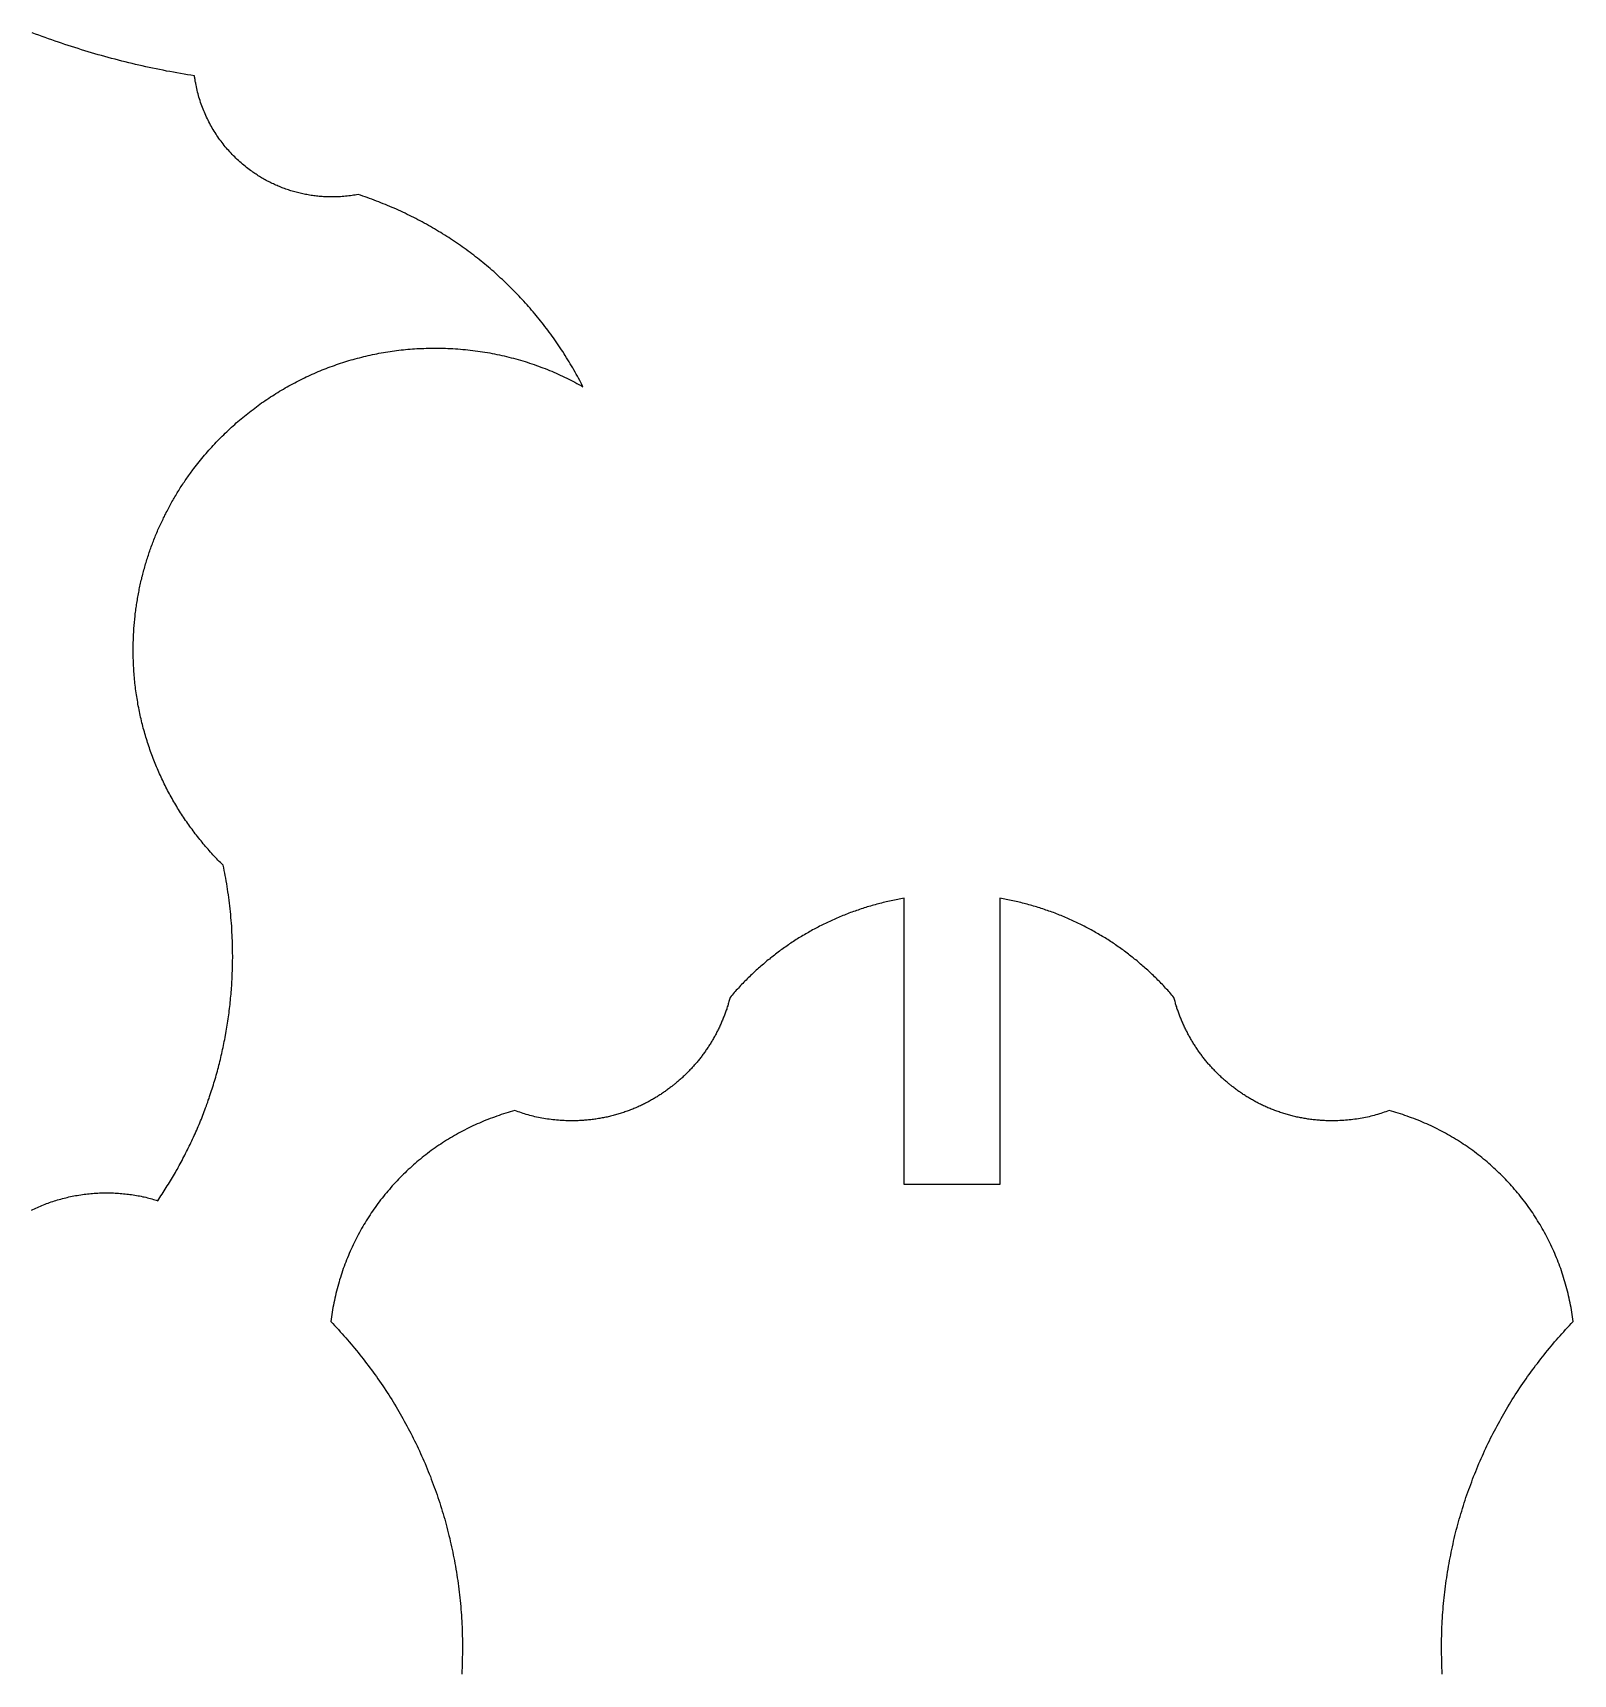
# Model space of a CAD drawing. Extents: x -331 to 1103, y -532 to 1751.
# Drawn here: x 674.4 to 870.9, y 1463.2 to 1672.5 of the extents above; entities that cross this region are included whole.
import ezdxf

# ---------------------------------------------------------------- set-up
doc = ezdxf.new("R2010")
doc.units = 0
doc.layers.add('Default_Layer', color=1, linetype='CONTINUOUS')

msp = doc.modelspace()

# ---------------------------------------------------------------- linework, layer by layer
at = {"layer": 'Default_Layer'}
for points in [[(674.2, 1522.33), (674.39, 1522.42), (674.58, 1522.51), (674.77, 1522.6), (674.96, 1522.69), (675.16, 1522.77), (675.35, 1522.85), (675.54, 1522.93), (675.74, 1523.01), (675.94, 1523.09), (676.13, 1523.16), (676.33, 1523.24), (676.53, 1523.31), (676.73, 1523.38), (676.93, 1523.44), (677.14, 1523.51), (677.34, 1523.57), (677.54, 1523.63), (677.75, 1523.69), (677.95, 1523.75), (678.16, 1523.81), (678.37, 1523.86), (678.58, 1523.91), (678.78, 1523.96), (678.99, 1524.01), (679.21, 1524.06), (679.42, 1524.1), (679.63, 1524.14), (679.84, 1524.18), (680.06, 1524.22), (680.27, 1524.26), (680.49, 1524.29), (680.7, 1524.32), (680.92, 1524.35), (681.14, 1524.38), (681.35, 1524.4), (681.57, 1524.43), (681.79, 1524.45), (682.01, 1524.47), (682.23, 1524.48), (682.45, 1524.5), (682.68, 1524.51), (682.9, 1524.52), (683.12, 1524.53), (683.35, 1524.53), (683.57, 1524.54), (683.79, 1524.54), (684.01, 1524.54), (684.23, 1524.53), (684.45, 1524.53), (684.66, 1524.52), (684.88, 1524.51), (685.09, 1524.5), (685.31, 1524.49), (685.52, 1524.47), (685.73, 1524.45), (685.95, 1524.43), (686.16, 1524.41), (686.37, 1524.39), (686.58, 1524.36), (686.78, 1524.34), (686.99, 1524.31), (687.2, 1524.28), (687.4, 1524.24), (687.6, 1524.21), (687.81, 1524.17), (688.01, 1524.14), (688.21, 1524.1), (688.41, 1524.05), (688.6, 1524.01), (688.8, 1523.97), (689, 1523.92), (689.19, 1523.87), (689.38, 1523.82), (689.57, 1523.77), (689.76, 1523.71), (689.95, 1523.66), (690.13, 1523.6), (690.31, 1523.54), (690.45, 1523.75), (690.59, 1523.95), (690.73, 1524.16), (690.87, 1524.37), (691, 1524.58), (691.14, 1524.79), (691.27, 1525), (691.41, 1525.21), (691.54, 1525.42), (691.67, 1525.63), (691.8, 1525.84), (691.93, 1526.06), (692.06, 1526.27), (692.19, 1526.49), (692.32, 1526.7), (692.44, 1526.92), (692.57, 1527.13), (692.69, 1527.35), (692.82, 1527.57), (692.94, 1527.79), (693.06, 1528.01), (693.18, 1528.23), (693.3, 1528.45), (693.42, 1528.67), (693.54, 1528.9), (693.65, 1529.12), (693.77, 1529.34), (693.88, 1529.57), (694, 1529.79), (694.11, 1530.02), (694.22, 1530.24), (694.33, 1530.47), (694.44, 1530.7), (694.55, 1530.93), (694.66, 1531.16), (694.77, 1531.39), (694.87, 1531.62), (694.98, 1531.85), (695.08, 1532.08), (695.19, 1532.31), (695.29, 1532.54), (695.39, 1532.78), (695.49, 1533.01), (695.59, 1533.24), (695.68, 1533.48), (695.78, 1533.72), (695.88, 1533.95), (695.97, 1534.19), (696.06, 1534.43), (696.16, 1534.66), (696.25, 1534.9), (696.34, 1535.14), (696.43, 1535.38), (696.52, 1535.62), (696.6, 1535.86), (696.69, 1536.1), (696.77, 1536.35), (696.86, 1536.59), (696.94, 1536.83), (697.02, 1537.08), (697.1, 1537.32), (697.18, 1537.57), (697.26, 1537.81), (697.34, 1538.06), (697.42, 1538.3), (697.49, 1538.55), (697.57, 1538.8), (697.64, 1539.05), (697.71, 1539.29), (697.78, 1539.54), (697.85, 1539.79), (697.92, 1540.04), (697.99, 1540.29), (698.05, 1540.54), (698.12, 1540.8), (698.18, 1541.05), (698.25, 1541.3), (698.31, 1541.55), (698.37, 1541.81), (698.43, 1542.06), (698.49, 1542.32), (698.54, 1542.57), (698.6, 1542.83), (698.66, 1543.08), (698.71, 1543.34), (698.76, 1543.59), (698.81, 1543.85), (698.86, 1544.11), (698.91, 1544.37), (698.96, 1544.63), (699.01, 1544.88), (699.05, 1545.14), (699.1, 1545.4), (699.14, 1545.66), (699.18, 1545.93), (699.22, 1546.19), (699.26, 1546.45), (699.3, 1546.71), (699.34, 1546.97), (699.37, 1547.23), (699.41, 1547.5), (699.44, 1547.76), (699.48, 1548.03), (699.51, 1548.29), (699.54, 1548.55), (699.56, 1548.82), (699.59, 1549.09), (699.62, 1549.35), (699.64, 1549.62), (699.67, 1549.88), (699.69, 1550.15), (699.71, 1550.42), (699.73, 1550.69), (699.75, 1550.95), (699.77, 1551.22), (699.78, 1551.49), (699.8, 1551.76), (699.81, 1552.03), (699.82, 1552.3), (699.83, 1552.57), (699.84, 1552.84), (699.85, 1553.11), (699.86, 1553.38), (699.87, 1553.65), (699.87, 1553.93), (699.87, 1554.2), (699.88, 1554.47), (699.88, 1554.74), (699.87, 1555.13), (699.87, 1555.51), (699.86, 1555.89), (699.86, 1556.28), (699.84, 1556.66), (699.83, 1557.04), (699.81, 1557.41), (699.79, 1557.79), (699.77, 1558.17), (699.75, 1558.54), (699.72, 1558.92), (699.69, 1559.29), (699.66, 1559.66), (699.63, 1560.03), (699.6, 1560.4), (699.56, 1560.76), (699.52, 1561.13), (699.48, 1561.49), (699.43, 1561.85), (699.38, 1562.21), (699.34, 1562.56), (699.28, 1562.92), (699.23, 1563.27), (699.18, 1563.62), (699.12, 1563.96), (699.06, 1564.31), (699, 1564.65), (698.93, 1564.99), (698.87, 1565.32), (698.8, 1565.66), (698.73, 1565.99), (698.66, 1566.32), (698.49, 1566.48), (698.33, 1566.65), (698.17, 1566.81), (698, 1566.98), (697.84, 1567.15), (697.68, 1567.32), (697.52, 1567.49), (697.36, 1567.66), (697.21, 1567.83), (697.05, 1568), (696.89, 1568.18), (696.74, 1568.35), (696.59, 1568.53), (696.43, 1568.7), (696.28, 1568.88), (696.13, 1569.06), (695.98, 1569.24), (695.84, 1569.42), (695.69, 1569.6), (695.54, 1569.79), (695.4, 1569.97), (695.25, 1570.15), (695.11, 1570.34), (694.97, 1570.52), (694.83, 1570.71), (694.69, 1570.9), (694.55, 1571.09), (694.42, 1571.28), (694.28, 1571.47), (694.14, 1571.66), (694.01, 1571.85), (693.88, 1572.04), (693.75, 1572.24), (693.62, 1572.43), (693.49, 1572.62), (693.36, 1572.82), (693.23, 1573.02), (693.11, 1573.22), (692.98, 1573.41), (692.86, 1573.61), (692.74, 1573.81), (692.62, 1574.01), (692.5, 1574.22), (692.38, 1574.42), (692.26, 1574.62), (692.14, 1574.83), (692.03, 1575.03), (691.92, 1575.24), (691.8, 1575.44), (691.69, 1575.65), (691.58, 1575.86), (691.47, 1576.07), (691.37, 1576.28), (691.26, 1576.49), (691.15, 1576.7), (691.05, 1576.91), (690.95, 1577.12), (690.85, 1577.33), (690.75, 1577.55), (690.65, 1577.76), (690.55, 1577.98), (690.45, 1578.19), (690.36, 1578.41), (690.27, 1578.63), (690.17, 1578.85), (690.08, 1579.06), (689.99, 1579.28), (689.91, 1579.5), (689.82, 1579.72), (689.73, 1579.95), (689.65, 1580.17), (689.56, 1580.39), (689.48, 1580.61), (689.4, 1580.84), (689.32, 1581.06), (689.25, 1581.29), (689.17, 1581.51), (689.09, 1581.74), (689.02, 1581.97), (688.95, 1582.19), (688.88, 1582.42), (688.81, 1582.65), (688.74, 1582.88), (688.67, 1583.11), (688.61, 1583.34), (688.54, 1583.57), (688.48, 1583.8), (688.42, 1584.04), (688.36, 1584.27), (688.3, 1584.5), (688.25, 1584.74), (688.19, 1584.97), (688.14, 1585.21), (688.08, 1585.44), (688.03, 1585.68), (687.98, 1585.92), (687.93, 1586.15), (687.89, 1586.39), (687.84, 1586.63), (687.8, 1586.87), (687.76, 1587.11), (687.72, 1587.35), (687.68, 1587.59), (687.64, 1587.83), (687.6, 1588.07), (687.57, 1588.31), (687.53, 1588.55), (687.5, 1588.8), (687.47, 1589.04), (687.44, 1589.28), (687.41, 1589.53), (687.39, 1589.77), (687.36, 1590.02), (687.34, 1590.26), (687.32, 1590.51), (687.3, 1590.76), (687.28, 1591), (687.27, 1591.25), (687.25, 1591.5), (687.24, 1591.75), (687.23, 1591.99), (687.22, 1592.24), (687.21, 1592.49), (687.2, 1592.74), (687.19, 1592.99), (687.19, 1593.24), (687.19, 1593.49), (687.19, 1593.75), (687.19, 1593.95), (687.19, 1594.16), (687.19, 1594.36), (687.19, 1594.56), (687.2, 1594.77), (687.21, 1594.97), (687.21, 1595.17), (687.22, 1595.38), (687.23, 1595.58), (687.24, 1595.78), (687.25, 1595.98), (687.26, 1596.18), (687.28, 1596.39), (687.29, 1596.59), (687.3, 1596.79), (687.32, 1596.99), (687.34, 1597.19), (687.36, 1597.39), (687.38, 1597.59), (687.4, 1597.79), (687.42, 1597.99), (687.44, 1598.18), (687.46, 1598.38), (687.49, 1598.58), (687.51, 1598.78), (687.54, 1598.98), (687.57, 1599.17), (687.59, 1599.37), (687.62, 1599.57), (687.65, 1599.76), (687.68, 1599.96), (687.72, 1600.15), (687.75, 1600.35), (687.78, 1600.54), (687.82, 1600.74), (687.85, 1600.93), (687.89, 1601.13), (687.93, 1601.32), (687.97, 1601.51), (688.01, 1601.71), (688.05, 1601.9), (688.09, 1602.09), (688.13, 1602.28), (688.18, 1602.47), (688.22, 1602.66), (688.27, 1602.85), (688.31, 1603.04), (688.36, 1603.23), (688.41, 1603.42), (688.46, 1603.61), (688.51, 1603.8), (688.56, 1603.99), (688.61, 1604.18), (688.66, 1604.36), (688.72, 1604.55), (688.77, 1604.74), (688.83, 1604.92), (688.89, 1605.11), (688.94, 1605.29), (689, 1605.48), (689.06, 1605.66), (689.12, 1605.85), (689.18, 1606.03), (689.24, 1606.21), (689.31, 1606.4), (689.37, 1606.58), (689.43, 1606.76), (689.5, 1606.94), (689.57, 1607.12), (689.63, 1607.3), (689.7, 1607.48), (689.77, 1607.66), (689.84, 1607.84), (689.91, 1608.02), (689.98, 1608.2), (690.05, 1608.38), (690.13, 1608.55), (690.2, 1608.73), (690.28, 1608.91), (690.35, 1609.08), (690.43, 1609.26), (690.51, 1609.43), (690.58, 1609.61), (690.66, 1609.78), (690.74, 1609.95), (690.82, 1610.13), (690.91, 1610.3), (690.99, 1610.47), (691.07, 1610.64), (691.16, 1610.81), (691.24, 1610.98), (691.33, 1611.15), (691.41, 1611.32), (691.5, 1611.49), (691.59, 1611.66), (691.68, 1611.83), (691.77, 1612), (691.86, 1612.16), (691.95, 1612.33), (692.04, 1612.49), (692.13, 1612.66), (692.23, 1612.82), (692.32, 1612.99), (692.42, 1613.15), (692.51, 1613.31), (692.61, 1613.48), (692.71, 1613.64), (692.8, 1613.8), (692.9, 1613.96), (693, 1614.12), (693.1, 1614.28), (693.2, 1614.44), (693.31, 1614.6), (693.41, 1614.76), (693.51, 1614.91), (693.62, 1615.07), (693.72, 1615.23), (693.83, 1615.38), (693.93, 1615.54), (694.04, 1615.69), (694.15, 1615.84), (694.26, 1616), (694.37, 1616.15), (694.48, 1616.3), (694.59, 1616.45), (694.7, 1616.6), (694.81, 1616.75), (694.92, 1616.9), (695.09, 1617.12), (695.26, 1617.34), (695.43, 1617.56), (695.6, 1617.77), (695.77, 1617.99), (695.95, 1618.2), (696.12, 1618.41), (696.3, 1618.62), (696.48, 1618.83), (696.66, 1619.04), (696.84, 1619.24), (697.03, 1619.45), (697.21, 1619.65), (697.4, 1619.85), (697.58, 1620.06), (697.77, 1620.26), (697.96, 1620.45), (698.15, 1620.65), (698.35, 1620.85), (698.54, 1621.04), (698.73, 1621.23), (698.93, 1621.42), (699.13, 1621.61), (699.33, 1621.8), (699.53, 1621.99), (699.73, 1622.18), (699.93, 1622.36), (700.14, 1622.54), (700.34, 1622.72), (700.55, 1622.9), (700.76, 1623.08), (700.97, 1623.26), (701.18, 1623.44), (701.39, 1623.61), (701.6, 1623.78), (701.82, 1623.95), (702.03, 1624.12), (702.25, 1624.29), (702.47, 1624.46), (702.69, 1624.62), (702.91, 1624.79), (703.13, 1624.95), (703.35, 1625.11), (703.57, 1625.27), (703.8, 1625.42), (704.02, 1625.58), (704.25, 1625.73), (704.48, 1625.89), (704.71, 1626.04), (704.94, 1626.19), (705.17, 1626.33), (705.4, 1626.48), (705.64, 1626.62), (705.87, 1626.77), (706.11, 1626.91), (706.35, 1627.05), (706.58, 1627.19), (706.82, 1627.32), (707.06, 1627.46), (707.3, 1627.59), (707.55, 1627.72), (707.79, 1627.85), (708.03, 1627.98), (708.28, 1628.1), (708.52, 1628.23), (708.77, 1628.35), (709.02, 1628.47), (709.27, 1628.59), (709.52, 1628.71), (709.77, 1628.82), (710.02, 1628.94), (710.28, 1629.05), (710.53, 1629.16), (710.78, 1629.27), (711.04, 1629.37), (711.3, 1629.48), (711.55, 1629.58), (711.81, 1629.68), (712.07, 1629.78), (712.33, 1629.88), (712.59, 1629.98), (712.85, 1630.07), (713.12, 1630.16), (713.38, 1630.25), (713.65, 1630.34), (713.91, 1630.43), (714.18, 1630.51), (714.44, 1630.6), (714.71, 1630.68), (714.98, 1630.76), (715.25, 1630.83), (715.52, 1630.91), (715.79, 1630.98), (716.06, 1631.05), (716.34, 1631.12), (716.61, 1631.19), (716.88, 1631.25), (717.16, 1631.32), (717.43, 1631.38), (717.71, 1631.44), (717.99, 1631.5), (718.26, 1631.55), (718.54, 1631.61), (718.82, 1631.66), (719.1, 1631.71), (719.38, 1631.75), (719.66, 1631.8), (719.95, 1631.84), (720.23, 1631.88), (720.51, 1631.92), (720.79, 1631.96), (721.08, 1632), (721.36, 1632.03), (721.65, 1632.06), (721.94, 1632.09), (722.22, 1632.12), (722.51, 1632.14), (722.8, 1632.16), (723.09, 1632.18), (723.38, 1632.2), (723.67, 1632.22), (723.96, 1632.23), (724.25, 1632.24), (724.54, 1632.25), (724.83, 1632.26), (725.13, 1632.27), (725.42, 1632.27), (725.71, 1632.27), (726.04, 1632.27), (726.36, 1632.27), (726.68, 1632.26), (727.01, 1632.25), (727.33, 1632.24), (727.65, 1632.22), (727.97, 1632.21), (728.29, 1632.19), (728.61, 1632.16), (728.92, 1632.14), (729.24, 1632.11), (729.56, 1632.08), (729.87, 1632.05), (730.19, 1632.02), (730.5, 1631.98), (730.82, 1631.94), (731.13, 1631.9), (731.44, 1631.85), (731.75, 1631.8), (732.06, 1631.75), (732.37, 1631.7), (732.68, 1631.65), (732.98, 1631.59), (733.29, 1631.53), (733.59, 1631.47), (733.9, 1631.4), (734.2, 1631.34), (734.5, 1631.27), (734.8, 1631.2), (735.1, 1631.12), (735.4, 1631.05), (735.7, 1630.97), (736, 1630.89), (736.29, 1630.81), (736.59, 1630.72), (736.88, 1630.64), (737.17, 1630.55), (737.46, 1630.46), (737.75, 1630.36), (738.04, 1630.27), (738.33, 1630.17), (738.61, 1630.07), (738.9, 1629.97), (739.18, 1629.86), (739.46, 1629.75), (739.74, 1629.65), (740.02, 1629.54), (740.3, 1629.42), (740.58, 1629.31), (740.85, 1629.19), (741.13, 1629.07), (741.4, 1628.95), (741.67, 1628.83), (741.94, 1628.7), (742.21, 1628.58), (742.48, 1628.45), (742.74, 1628.32), (743.01, 1628.18), (743.27, 1628.05), (743.53, 1627.91), (743.79, 1627.77), (744.05, 1627.63), (744.31, 1627.49), (744.56, 1627.34), (744.42, 1627.62), (744.28, 1627.89), (744.14, 1628.16), (743.99, 1628.43), (743.85, 1628.69), (743.7, 1628.96), (743.55, 1629.22), (743.4, 1629.49), (743.25, 1629.75), (743.09, 1630.01), (742.94, 1630.28), (742.78, 1630.54), (742.62, 1630.79), (742.46, 1631.05), (742.3, 1631.31), (742.14, 1631.56), (741.98, 1631.82), (741.81, 1632.07), (741.64, 1632.32), (741.48, 1632.57), (741.31, 1632.82), (741.13, 1633.07), (740.96, 1633.32), (740.79, 1633.57), (740.61, 1633.81), (740.44, 1634.06), (740.26, 1634.3), (740.08, 1634.54), (739.9, 1634.78), (739.71, 1635.02), (739.53, 1635.26), (739.35, 1635.49), (739.16, 1635.73), (738.97, 1635.96), (738.78, 1636.2), (738.59, 1636.43), (738.4, 1636.66), (738.21, 1636.89), (738.01, 1637.12), (737.81, 1637.35), (737.62, 1637.57), (737.42, 1637.8), (737.22, 1638.02), (737.02, 1638.24), (736.81, 1638.46), (736.61, 1638.68), (736.41, 1638.9), (736.2, 1639.12), (735.99, 1639.33), (735.78, 1639.55), (735.57, 1639.76), (735.36, 1639.97), (735.15, 1640.18), (734.93, 1640.39), (734.72, 1640.6), (734.5, 1640.81), (734.28, 1641.01), (734.06, 1641.21), (733.84, 1641.42), (733.62, 1641.62), (733.4, 1641.82), (733.17, 1642.02), (732.95, 1642.21), (732.72, 1642.41), (732.49, 1642.6), (732.26, 1642.8), (732.03, 1642.99), (731.8, 1643.18), (731.57, 1643.37), (731.33, 1643.55), (731.1, 1643.74), (730.86, 1643.92), (730.62, 1644.11), (730.39, 1644.29), (730.15, 1644.47), (729.9, 1644.65), (729.66, 1644.83), (729.42, 1645), (729.17, 1645.18), (728.93, 1645.35), (728.68, 1645.52), (728.43, 1645.69), (728.18, 1645.86), (727.93, 1646.03), (727.68, 1646.19), (727.43, 1646.36), (727.18, 1646.52), (726.92, 1646.68), (726.66, 1646.84), (726.41, 1647), (726.15, 1647.16), (725.89, 1647.31), (725.63, 1647.47), (725.37, 1647.62), (725.11, 1647.77), (724.84, 1647.92), (724.58, 1648.07), (724.31, 1648.21), (724.05, 1648.36), (723.78, 1648.5), (723.51, 1648.64), (723.24, 1648.78), (722.97, 1648.92), (722.7, 1649.06), (722.42, 1649.19), (722.15, 1649.33), (721.87, 1649.46), (721.6, 1649.59), (721.32, 1649.72), (721.04, 1649.85), (720.76, 1649.97), (720.48, 1650.1), (720.2, 1650.22), (719.92, 1650.34), (719.64, 1650.46), (719.36, 1650.58), (719.07, 1650.69), (718.78, 1650.81), (718.5, 1650.92), (718.21, 1651.03), (717.92, 1651.14), (717.63, 1651.25), (717.34, 1651.36), (717.05, 1651.46), (716.76, 1651.56), (716.46, 1651.66), (716.17, 1651.76), (715.87, 1651.86), (715.68, 1651.82), (715.49, 1651.79), (715.3, 1651.76), (715.1, 1651.73), (714.9, 1651.7), (714.7, 1651.67), (714.49, 1651.65), (714.28, 1651.63), (714.07, 1651.61), (713.86, 1651.59), (713.65, 1651.58), (713.43, 1651.57), (713.22, 1651.56), (713, 1651.55), (712.78, 1651.55), (712.56, 1651.55), (712.38, 1651.55), (712.19, 1651.55), (712.01, 1651.56), (711.83, 1651.56), (711.65, 1651.57), (711.47, 1651.58), (711.29, 1651.59), (711.11, 1651.61), (710.93, 1651.62), (710.75, 1651.64), (710.58, 1651.66), (710.4, 1651.68), (710.22, 1651.7), (710.05, 1651.72), (709.87, 1651.75), (709.69, 1651.78), (709.52, 1651.81), (709.35, 1651.84), (709.17, 1651.87), (709, 1651.91), (708.83, 1651.94), (708.66, 1651.98), (708.49, 1652.02), (708.32, 1652.06), (708.15, 1652.1), (707.98, 1652.15), (707.81, 1652.19), (707.64, 1652.24), (707.48, 1652.29), (707.31, 1652.34), (707.15, 1652.39), (706.98, 1652.44), (706.82, 1652.5), (706.65, 1652.55), (706.49, 1652.61), (706.33, 1652.67), (706.17, 1652.73), (706.01, 1652.8), (705.85, 1652.86), (705.69, 1652.93), (705.54, 1652.99), (705.38, 1653.06), (705.23, 1653.13), (705.07, 1653.2), (704.92, 1653.28), (704.76, 1653.35), (704.61, 1653.43), (704.46, 1653.5), (704.31, 1653.58), (704.16, 1653.66), (704.01, 1653.74), (703.87, 1653.82), (703.72, 1653.91), (703.57, 1653.99), (703.43, 1654.08), (703.29, 1654.17), (703.14, 1654.26), (703, 1654.35), (702.86, 1654.44), (702.72, 1654.53), (702.58, 1654.63), (702.44, 1654.72), (702.31, 1654.82), (702.17, 1654.92), (701.99, 1655.05), (701.82, 1655.19), (701.64, 1655.32), (701.46, 1655.46), (701.29, 1655.6), (701.12, 1655.75), (700.95, 1655.89), (700.79, 1656.04), (700.62, 1656.19), (700.46, 1656.34), (700.3, 1656.49), (700.14, 1656.65), (699.98, 1656.81), (699.82, 1656.97), (699.67, 1657.13), (699.52, 1657.29), (699.37, 1657.46), (699.22, 1657.62), (699.08, 1657.79), (698.94, 1657.96), (698.8, 1658.13), (698.66, 1658.31), (698.52, 1658.48), (698.39, 1658.66), (698.25, 1658.84), (698.12, 1659.02), (698, 1659.2), (697.87, 1659.39), (697.75, 1659.57), (697.63, 1659.76), (697.51, 1659.95), (697.39, 1660.14), (697.28, 1660.33), (697.17, 1660.52), (697.06, 1660.72), (696.95, 1660.92), (696.85, 1661.12), (696.75, 1661.32), (696.65, 1661.52), (696.55, 1661.72), (696.45, 1661.92), (696.36, 1662.13), (696.27, 1662.34), (696.19, 1662.55), (696.1, 1662.76), (696.02, 1662.97), (695.94, 1663.18), (695.86, 1663.39), (695.79, 1663.61), (695.72, 1663.83), (695.65, 1664.04), (695.58, 1664.26), (695.52, 1664.48), (695.46, 1664.71), (695.4, 1664.93), (695.35, 1665.15), (695.3, 1665.38), (695.25, 1665.6), (695.2, 1665.83), (695.18, 1665.95), (695.16, 1666.06), (695.13, 1666.18), (695.11, 1666.29), (695.1, 1666.41), (695.08, 1666.52), (695.06, 1666.64), (695.04, 1666.75), (695.02, 1666.87), (695.01, 1666.99), (694.56, 1667.06), (694.11, 1667.13), (693.67, 1667.21), (693.22, 1667.29), (692.77, 1667.37), (692.33, 1667.45), (691.88, 1667.53), (691.44, 1667.61), (691, 1667.7), (690.55, 1667.79), (690.11, 1667.88), (689.67, 1667.97), (689.23, 1668.07), (688.79, 1668.16), (688.35, 1668.26), (687.92, 1668.36), (687.48, 1668.46), (687.04, 1668.56), (686.61, 1668.67), (686.17, 1668.78), (685.74, 1668.88), (685.3, 1668.99), (684.87, 1669.11), (684.44, 1669.22), (684.01, 1669.34), (683.58, 1669.45), (683.15, 1669.57), (682.72, 1669.69), (682.29, 1669.82), (681.87, 1669.94), (681.44, 1670.07), (681.01, 1670.2), (680.59, 1670.33), (680.17, 1670.46), (679.74, 1670.59), (679.32, 1670.73), (678.9, 1670.86), (678.48, 1671), (678.06, 1671.14), (677.64, 1671.28), (677.22, 1671.43), (676.8, 1671.57), (676.39, 1671.72), (675.97, 1671.87), (675.56, 1672.02), (675.14, 1672.17), (674.73, 1672.32), (674.32, 1672.48)], [(854.17, 1463.15), (854.14, 1463.57), (854.13, 1463.99), (854.11, 1464.42), (854.1, 1464.84), (854.09, 1465.27), (854.08, 1465.69), (854.07, 1466.12), (854.07, 1466.54), (854.07, 1466.92), (854.08, 1467.3), (854.08, 1467.68), (854.09, 1468.05), (854.1, 1468.43), (854.11, 1468.8), (854.13, 1469.18), (854.15, 1469.55), (854.17, 1469.93), (854.19, 1470.3), (854.21, 1470.67), (854.24, 1471.05), (854.27, 1471.42), (854.3, 1471.79), (854.33, 1472.16), (854.37, 1472.53), (854.41, 1472.9), (854.45, 1473.26), (854.49, 1473.63), (854.53, 1474), (854.58, 1474.36), (854.63, 1474.73), (854.68, 1475.09), (854.73, 1475.46), (854.79, 1475.82), (854.84, 1476.18), (854.9, 1476.54), (854.97, 1476.91), (855.03, 1477.27), (855.1, 1477.63), (855.16, 1477.98), (855.24, 1478.34), (855.31, 1478.7), (855.38, 1479.06), (855.46, 1479.41), (855.54, 1479.77), (855.62, 1480.12), (855.7, 1480.47), (855.79, 1480.83), (855.87, 1481.18), (855.96, 1481.53), (856.06, 1481.88), (856.15, 1482.23), (856.24, 1482.58), (856.34, 1482.92), (856.44, 1483.27), (856.54, 1483.62), (856.65, 1483.96), (856.75, 1484.3), (856.86, 1484.65), (856.97, 1484.99), (857.08, 1485.33), (857.19, 1485.67), (857.31, 1486.01), (857.43, 1486.35), (857.55, 1486.69), (857.67, 1487.02), (857.79, 1487.36), (857.92, 1487.69), (858.04, 1488.03), (858.17, 1488.36), (858.3, 1488.69), (858.44, 1489.02), (858.57, 1489.35), (858.71, 1489.68), (858.85, 1490.01), (858.99, 1490.34), (859.13, 1490.66), (859.28, 1490.99), (859.42, 1491.31), (859.57, 1491.64), (859.72, 1491.96), (859.87, 1492.28), (860.03, 1492.6), (860.18, 1492.92), (860.34, 1493.23), (860.5, 1493.55), (860.66, 1493.87), (860.82, 1494.18), (860.99, 1494.49), (861.15, 1494.81), (861.32, 1495.12), (861.49, 1495.43), (861.66, 1495.74), (861.84, 1496.04), (862.01, 1496.35), (862.19, 1496.66), (862.37, 1496.96), (862.55, 1497.26), (862.73, 1497.57), (862.91, 1497.87), (863.1, 1498.17), (863.29, 1498.46), (863.47, 1498.76), (863.67, 1499.06), (863.86, 1499.35), (864.05, 1499.65), (864.25, 1499.94), (864.45, 1500.23), (864.64, 1500.52), (864.85, 1500.81), (865.05, 1501.1), (865.25, 1501.38), (865.46, 1501.67), (865.66, 1501.95), (865.87, 1502.23), (866.08, 1502.51), (866.3, 1502.79), (866.51, 1503.07), (866.73, 1503.35), (866.94, 1503.63), (867.16, 1503.9), (867.38, 1504.17), (867.6, 1504.45), (867.83, 1504.72), (868.05, 1504.99), (868.28, 1505.25), (868.5, 1505.52), (868.73, 1505.79), (868.96, 1506.05), (869.2, 1506.31), (869.43, 1506.57), (869.67, 1506.83), (869.9, 1507.09), (870.14, 1507.35), (870.38, 1507.6), (870.62, 1507.86), (870.87, 1508.11), (870.83, 1508.42), (870.78, 1508.72), (870.74, 1509.02), (870.69, 1509.33), (870.64, 1509.63), (870.59, 1509.93), (870.53, 1510.23), (870.47, 1510.53), (870.41, 1510.82), (870.34, 1511.12), (870.28, 1511.42), (870.21, 1511.71), (870.14, 1512), (870.06, 1512.3), (869.98, 1512.59), (869.9, 1512.88), (869.82, 1513.17), (869.73, 1513.45), (869.65, 1513.74), (869.56, 1514.03), (869.46, 1514.31), (869.37, 1514.59), (869.27, 1514.87), (869.17, 1515.15), (869.06, 1515.43), (868.96, 1515.71), (868.85, 1515.99), (868.74, 1516.26), (868.62, 1516.54), (868.51, 1516.81), (868.39, 1517.08), (868.27, 1517.35), (868.15, 1517.62), (868.02, 1517.89), (867.89, 1518.15), (867.76, 1518.42), (867.63, 1518.68), (867.5, 1518.94), (867.36, 1519.2), (867.22, 1519.46), (867.08, 1519.72), (866.93, 1519.97), (866.79, 1520.23), (866.64, 1520.48), (866.49, 1520.73), (866.33, 1520.98), (866.18, 1521.23), (866.02, 1521.48), (865.86, 1521.72), (865.7, 1521.97), (865.53, 1522.21), (865.37, 1522.45), (865.2, 1522.69), (865.03, 1522.93), (864.86, 1523.16), (864.68, 1523.39), (864.5, 1523.63), (864.32, 1523.86), (864.14, 1524.09), (863.96, 1524.31), (863.78, 1524.54), (863.59, 1524.76), (863.4, 1524.98), (863.21, 1525.2), (863.01, 1525.42), (862.82, 1525.64), (862.62, 1525.85), (862.42, 1526.07), (862.22, 1526.28), (862.02, 1526.49), (861.81, 1526.69), (861.61, 1526.9), (861.4, 1527.1), (861.19, 1527.31), (860.97, 1527.51), (860.76, 1527.7), (860.54, 1527.9), (860.33, 1528.09), (860.11, 1528.29), (859.88, 1528.48), (859.66, 1528.66), (859.43, 1528.85), (859.21, 1529.03), (858.98, 1529.22), (858.75, 1529.4), (858.52, 1529.57), (858.28, 1529.75), (858.05, 1529.92), (857.81, 1530.1), (857.57, 1530.27), (857.33, 1530.43), (857.09, 1530.6), (856.84, 1530.76), (856.6, 1530.92), (856.35, 1531.08), (856.1, 1531.24), (855.85, 1531.39), (855.6, 1531.55), (855.35, 1531.7), (855.09, 1531.84), (854.84, 1531.99), (854.58, 1532.13), (854.32, 1532.28), (854.06, 1532.41), (853.8, 1532.55), (853.53, 1532.69), (853.27, 1532.82), (853, 1532.95), (852.73, 1533.07), (852.46, 1533.2), (852.19, 1533.32), (851.92, 1533.44), (851.64, 1533.56), (851.37, 1533.67), (851.09, 1533.79), (850.82, 1533.9), (850.54, 1534.01), (850.26, 1534.11), (849.97, 1534.21), (849.69, 1534.32), (849.41, 1534.41), (849.12, 1534.51), (848.83, 1534.6), (848.55, 1534.69), (848.26, 1534.78), (847.97, 1534.87), (847.68, 1534.95), (847.38, 1535.03), (847.18, 1534.95), (846.98, 1534.88), (846.77, 1534.81), (846.56, 1534.74), (846.35, 1534.67), (846.14, 1534.6), (845.92, 1534.54), (845.71, 1534.48), (845.49, 1534.42), (845.27, 1534.36), (845.05, 1534.31), (844.83, 1534.25), (844.61, 1534.2), (844.38, 1534.16), (844.16, 1534.11), (843.93, 1534.07), (843.7, 1534.03), (843.47, 1533.99), (843.24, 1533.95), (843, 1533.92), (842.77, 1533.89), (842.54, 1533.86), (842.3, 1533.84), (842.06, 1533.81), (841.82, 1533.79), (841.59, 1533.78), (841.35, 1533.76), (841.11, 1533.75), (840.86, 1533.74), (840.62, 1533.73), (840.38, 1533.73), (840.14, 1533.73), (839.97, 1533.73), (839.8, 1533.73), (839.64, 1533.73), (839.47, 1533.74), (839.31, 1533.74), (839.14, 1533.75), (838.98, 1533.76), (838.82, 1533.77), (838.65, 1533.78), (838.49, 1533.79), (838.33, 1533.8), (838.16, 1533.82), (838, 1533.83), (837.84, 1533.85), (837.68, 1533.87), (837.52, 1533.89), (837.36, 1533.91), (837.2, 1533.93), (837.04, 1533.95), (836.88, 1533.98), (836.72, 1534), (836.56, 1534.03), (836.41, 1534.06), (836.25, 1534.09), (836.09, 1534.12), (835.94, 1534.15), (835.78, 1534.18), (835.63, 1534.21), (835.47, 1534.25), (835.32, 1534.28), (835.16, 1534.32), (835.01, 1534.36), (834.86, 1534.4), (834.71, 1534.44), (834.56, 1534.48), (834.41, 1534.52), (834.25, 1534.56), (834.11, 1534.61), (833.96, 1534.65), (833.81, 1534.7), (833.66, 1534.75), (833.51, 1534.8), (833.37, 1534.85), (833.22, 1534.9), (833.07, 1534.95), (832.93, 1535), (832.79, 1535.06), (832.64, 1535.11), (832.5, 1535.17), (832.36, 1535.22), (832.21, 1535.28), (832.07, 1535.34), (831.93, 1535.4), (831.79, 1535.46), (831.66, 1535.52), (831.52, 1535.58), (831.38, 1535.65), (831.24, 1535.71), (831.11, 1535.78), (830.97, 1535.84), (830.84, 1535.91), (830.7, 1535.98), (830.57, 1536.05), (830.44, 1536.12), (830.32, 1536.19), (830.2, 1536.25), (830.08, 1536.32), (829.96, 1536.38), (829.84, 1536.45), (829.72, 1536.52), (829.6, 1536.59), (829.48, 1536.66), (829.37, 1536.73), (829.25, 1536.8), (829.13, 1536.88), (829.02, 1536.95), (828.9, 1537.02), (828.79, 1537.1), (828.68, 1537.17), (828.56, 1537.25), (828.45, 1537.32), (828.34, 1537.4), (828.23, 1537.48), (828.11, 1537.56), (828, 1537.64), (827.89, 1537.72), (827.78, 1537.8), (827.68, 1537.88), (827.57, 1537.96), (827.46, 1538.04), (827.35, 1538.12), (827.25, 1538.21), (827.14, 1538.29), (827.03, 1538.38), (826.93, 1538.46), (826.82, 1538.55), (826.72, 1538.64), (826.62, 1538.72), (826.51, 1538.81), (826.41, 1538.9), (826.31, 1538.99), (826.21, 1539.08), (826.11, 1539.17), (826.01, 1539.26), (825.91, 1539.36), (825.81, 1539.45), (825.72, 1539.54), (825.62, 1539.64), (825.52, 1539.73), (825.43, 1539.83), (825.33, 1539.92), (825.24, 1540.02), (825.14, 1540.11), (825.05, 1540.21), (824.96, 1540.31), (824.86, 1540.41), (824.77, 1540.51), (824.68, 1540.61), (824.59, 1540.71), (824.5, 1540.81), (824.41, 1540.91), (824.32, 1541.01), (824.24, 1541.12), (824.15, 1541.22), (824.06, 1541.32), (823.98, 1541.43), (823.89, 1541.53), (823.81, 1541.64), (823.73, 1541.74), (823.64, 1541.85), (823.56, 1541.96), (823.48, 1542.07), (823.4, 1542.18), (823.32, 1542.28), (823.24, 1542.39), (823.16, 1542.5), (823.08, 1542.61), (823, 1542.73), (822.93, 1542.84), (822.85, 1542.95), (822.78, 1543.06), (822.7, 1543.18), (822.63, 1543.29), (822.55, 1543.4), (822.48, 1543.52), (822.41, 1543.63), (822.34, 1543.75), (822.27, 1543.87), (822.2, 1543.98), (822.13, 1544.1), (822.06, 1544.22), (821.99, 1544.34), (821.93, 1544.46), (821.86, 1544.58), (821.8, 1544.7), (821.73, 1544.82), (821.67, 1544.94), (821.61, 1545.06), (821.54, 1545.18), (821.48, 1545.3), (821.42, 1545.43), (821.36, 1545.55), (821.3, 1545.67), (821.24, 1545.8), (821.19, 1545.92), (821.13, 1546.05), (821.07, 1546.17), (821.02, 1546.3), (820.96, 1546.43), (820.91, 1546.55), (820.86, 1546.68), (820.81, 1546.81), (820.75, 1546.94), (820.7, 1547.07), (820.65, 1547.19), (820.61, 1547.32), (820.56, 1547.45), (820.51, 1547.59), (820.46, 1547.72), (820.42, 1547.85), (820.37, 1547.98), (820.33, 1548.11), (820.29, 1548.24), (820.24, 1548.38), (820.2, 1548.51), (820.16, 1548.65), (820.12, 1548.78), (820.08, 1548.92), (820.04, 1549.05), (820.01, 1549.19), (819.97, 1549.32), (819.93, 1549.46), (819.8, 1549.61), (819.67, 1549.76), (819.54, 1549.92), (819.41, 1550.07), (819.27, 1550.22), (819.14, 1550.37), (819, 1550.51), (818.87, 1550.66), (818.73, 1550.81), (818.59, 1550.96), (818.46, 1551.1), (818.32, 1551.25), (818.18, 1551.39), (818.04, 1551.53), (817.9, 1551.68), (817.75, 1551.82), (817.61, 1551.96), (817.47, 1552.1), (817.32, 1552.24), (817.18, 1552.38), (817.03, 1552.52), (816.89, 1552.65), (816.74, 1552.79), (816.59, 1552.93), (816.44, 1553.06), (816.29, 1553.19), (816.14, 1553.33), (815.99, 1553.46), (815.84, 1553.59), (815.69, 1553.72), (815.54, 1553.85), (815.38, 1553.98), (815.23, 1554.11), (815.08, 1554.24), (814.92, 1554.36), (814.76, 1554.49), (814.61, 1554.61), (814.45, 1554.74), (814.29, 1554.86), (814.13, 1554.98), (813.97, 1555.11), (813.81, 1555.23), (813.65, 1555.35), (813.49, 1555.47), (813.32, 1555.58), (813.16, 1555.7), (813, 1555.82), (812.83, 1555.93), (812.67, 1556.05), (812.5, 1556.16), (812.34, 1556.28), (812.17, 1556.39), (812, 1556.5), (811.83, 1556.61), (811.66, 1556.72), (811.49, 1556.83), (811.32, 1556.94), (811.15, 1557.04), (810.98, 1557.15), (810.81, 1557.25), (810.63, 1557.36), (810.46, 1557.46), (810.29, 1557.56), (810.11, 1557.66), (809.94, 1557.76), (809.76, 1557.86), (809.58, 1557.96), (809.4, 1558.06), (809.23, 1558.16), (809.05, 1558.25), (808.87, 1558.35), (808.69, 1558.44), (808.51, 1558.53), (808.33, 1558.63), (808.15, 1558.72), (807.96, 1558.81), (807.78, 1558.9), (807.6, 1558.99), (807.41, 1559.07), (807.23, 1559.16), (807.04, 1559.24), (806.86, 1559.33), (806.67, 1559.41), (806.48, 1559.49), (806.3, 1559.58), (806.11, 1559.66), (805.92, 1559.74), (805.73, 1559.81), (805.54, 1559.89), (805.35, 1559.97), (805.16, 1560.04), (804.97, 1560.12), (804.78, 1560.19), (804.58, 1560.27), (804.39, 1560.34), (804.2, 1560.41), (804, 1560.48), (803.81, 1560.55), (803.61, 1560.61), (803.42, 1560.68), (803.22, 1560.74), (803.02, 1560.81), (802.82, 1560.87), (802.63, 1560.93), (802.43, 1561), (802.23, 1561.06), (802.03, 1561.11), (801.83, 1561.17), (801.63, 1561.23), (801.43, 1561.29), (801.23, 1561.34), (801.02, 1561.39), (800.82, 1561.45), (800.62, 1561.5), (800.41, 1561.55), (800.21, 1561.6), (800.01, 1561.65), (799.8, 1561.7), (799.59, 1561.74), (799.39, 1561.79), (799.18, 1561.83), (798.97, 1561.87), (798.77, 1561.92), (798.56, 1561.96), (798.35, 1562), (798.14, 1562.04), (797.93, 1562.07), (797.72, 1562.11), (797.72, 1525.59), (785.54, 1525.59), (785.54, 1562.11), (785.33, 1562.07), (785.12, 1562.04), (784.91, 1562), (784.7, 1561.96), (784.49, 1561.92), (784.28, 1561.87), (784.08, 1561.83), (783.87, 1561.79), (783.66, 1561.74), (783.46, 1561.7), (783.25, 1561.65), (783.05, 1561.6), (782.84, 1561.55), (782.64, 1561.5), (782.44, 1561.45), (782.24, 1561.39), (782.03, 1561.34), (781.83, 1561.29), (781.63, 1561.23), (781.43, 1561.17), (781.23, 1561.11), (781.03, 1561.06), (780.83, 1561), (780.63, 1560.93), (780.43, 1560.87), (780.24, 1560.81), (780.04, 1560.74), (779.84, 1560.68), (779.65, 1560.61), (779.45, 1560.55), (779.26, 1560.48), (779.06, 1560.41), (778.87, 1560.34), (778.68, 1560.27), (778.48, 1560.19), (778.29, 1560.12), (778.1, 1560.04), (777.91, 1559.97), (777.72, 1559.89), (777.53, 1559.81), (777.34, 1559.74), (777.15, 1559.66), (776.96, 1559.58), (776.77, 1559.49), (776.59, 1559.41), (776.4, 1559.33), (776.22, 1559.24), (776.03, 1559.16), (775.85, 1559.07), (775.66, 1558.99), (775.48, 1558.9), (775.3, 1558.81), (775.11, 1558.72), (774.93, 1558.63), (774.75, 1558.53), (774.57, 1558.44), (774.39, 1558.35), (774.21, 1558.25), (774.03, 1558.16), (773.85, 1558.06), (773.68, 1557.96), (773.5, 1557.86), (773.32, 1557.76), (773.15, 1557.66), (772.97, 1557.56), (772.8, 1557.46), (772.62, 1557.36), (772.45, 1557.25), (772.28, 1557.15), (772.11, 1557.04), (771.94, 1556.94), (771.77, 1556.83), (771.6, 1556.72), (771.43, 1556.61), (771.26, 1556.5), (771.09, 1556.39), (770.92, 1556.28), (770.76, 1556.16), (770.59, 1556.05), (770.43, 1555.93), (770.26, 1555.82), (770.1, 1555.7), (769.93, 1555.58), (769.77, 1555.47), (769.61, 1555.35), (769.45, 1555.23), (769.29, 1555.11), (769.13, 1554.98), (768.97, 1554.86), (768.81, 1554.74), (768.65, 1554.61), (768.5, 1554.49), (768.34, 1554.36), (768.18, 1554.24), (768.03, 1554.11), (767.87, 1553.98), (767.72, 1553.85), (767.57, 1553.72), (767.42, 1553.59), (767.26, 1553.46), (767.11, 1553.33), (766.96, 1553.19), (766.81, 1553.06), (766.67, 1552.93), (766.52, 1552.79), (766.37, 1552.65), (766.22, 1552.52), (766.08, 1552.38), (765.93, 1552.24), (765.79, 1552.1), (765.65, 1551.96), (765.5, 1551.82), (765.36, 1551.68), (765.22, 1551.53), (765.08, 1551.39), (764.94, 1551.25), (764.8, 1551.1), (764.66, 1550.96), (764.53, 1550.81), (764.39, 1550.66), (764.25, 1550.51), (764.12, 1550.37), (763.98, 1550.22), (763.85, 1550.07), (763.72, 1549.92), (763.59, 1549.76), (763.46, 1549.61), (763.32, 1549.46), (763.29, 1549.32), (763.25, 1549.19), (763.22, 1549.05), (763.18, 1548.92), (763.14, 1548.78), (763.1, 1548.65), (763.06, 1548.51), (763.02, 1548.38), (762.97, 1548.24), (762.93, 1548.11), (762.89, 1547.98), (762.84, 1547.85), (762.8, 1547.72), (762.75, 1547.59), (762.7, 1547.45), (762.65, 1547.32), (762.6, 1547.19), (762.55, 1547.07), (762.5, 1546.94), (762.45, 1546.81), (762.4, 1546.68), (762.35, 1546.55), (762.29, 1546.43), (762.24, 1546.3), (762.18, 1546.17), (762.13, 1546.05), (762.07, 1545.92), (762.01, 1545.8), (761.96, 1545.67), (761.9, 1545.55), (761.84, 1545.43), (761.78, 1545.3), (761.71, 1545.18), (761.65, 1545.06), (761.59, 1544.94), (761.53, 1544.82), (761.46, 1544.7), (761.4, 1544.58), (761.33, 1544.46), (761.26, 1544.34), (761.2, 1544.22), (761.13, 1544.1), (761.06, 1543.98), (760.99, 1543.87), (760.92, 1543.75), (760.85, 1543.63), (760.78, 1543.52), (760.7, 1543.4), (760.63, 1543.29), (760.56, 1543.18), (760.48, 1543.06), (760.41, 1542.95), (760.33, 1542.84), (760.25, 1542.73), (760.18, 1542.61), (760.1, 1542.5), (760.02, 1542.39), (759.94, 1542.28), (759.86, 1542.18), (759.78, 1542.07), (759.7, 1541.96), (759.62, 1541.85), (759.53, 1541.74), (759.45, 1541.64), (759.37, 1541.53), (759.28, 1541.43), (759.19, 1541.32), (759.11, 1541.22), (759.02, 1541.12), (758.93, 1541.01), (758.85, 1540.91), (758.76, 1540.81), (758.67, 1540.71), (758.58, 1540.61), (758.49, 1540.51), (758.39, 1540.41), (758.3, 1540.31), (758.21, 1540.21), (758.12, 1540.11), (758.02, 1540.02), (757.93, 1539.92), (757.83, 1539.83), (757.74, 1539.73), (757.64, 1539.64), (757.54, 1539.54), (757.45, 1539.45), (757.35, 1539.36), (757.25, 1539.26), (757.15, 1539.17), (757.05, 1539.08), (756.95, 1538.99), (756.85, 1538.9), (756.74, 1538.81), (756.64, 1538.72), (756.54, 1538.64), (756.43, 1538.55), (756.33, 1538.46), (756.22, 1538.38), (756.12, 1538.29), (756.01, 1538.21), (755.91, 1538.12), (755.8, 1538.04), (755.69, 1537.96), (755.58, 1537.88), (755.47, 1537.8), (755.36, 1537.72), (755.25, 1537.64), (755.14, 1537.56), (755.03, 1537.48), (754.92, 1537.4), (754.81, 1537.32), (754.7, 1537.25), (754.58, 1537.17), (754.47, 1537.1), (754.35, 1537.02), (754.24, 1536.95), (754.12, 1536.88), (754.01, 1536.8), (753.89, 1536.73), (753.77, 1536.66), (753.66, 1536.59), (753.54, 1536.52), (753.42, 1536.45), (753.3, 1536.38), (753.18, 1536.32), (753.06, 1536.25), (752.94, 1536.19), (752.82, 1536.12), (752.69, 1536.05), (752.55, 1535.98), (752.42, 1535.91), (752.29, 1535.84), (752.15, 1535.78), (752.01, 1535.71), (751.88, 1535.65), (751.74, 1535.58), (751.6, 1535.52), (751.46, 1535.46), (751.32, 1535.4), (751.18, 1535.34), (751.04, 1535.28), (750.9, 1535.22), (750.76, 1535.17), (750.62, 1535.11), (750.47, 1535.06), (750.33, 1535), (750.18, 1534.95), (750.04, 1534.9), (749.89, 1534.85), (749.75, 1534.8), (749.6, 1534.75), (749.45, 1534.7), (749.3, 1534.65), (749.15, 1534.61), (749, 1534.56), (748.85, 1534.52), (748.7, 1534.48), (748.55, 1534.44), (748.4, 1534.4), (748.25, 1534.36), (748.09, 1534.32), (747.94, 1534.28), (747.79, 1534.25), (747.63, 1534.21), (747.48, 1534.18), (747.32, 1534.15), (747.16, 1534.12), (747.01, 1534.09), (746.85, 1534.06), (746.69, 1534.03), (746.54, 1534), (746.38, 1533.98), (746.22, 1533.95), (746.06, 1533.93), (745.9, 1533.91), (745.74, 1533.89), (745.58, 1533.87), (745.42, 1533.85), (745.26, 1533.83), (745.09, 1533.82), (744.93, 1533.8), (744.77, 1533.79), (744.61, 1533.78), (744.44, 1533.77), (744.28, 1533.76), (744.12, 1533.75), (743.95, 1533.74), (743.79, 1533.74), (743.62, 1533.73), (743.46, 1533.73), (743.29, 1533.73), (743.12, 1533.73), (742.88, 1533.73), (742.64, 1533.73), (742.39, 1533.74), (742.15, 1533.75), (741.91, 1533.76), (741.67, 1533.78), (741.43, 1533.79), (741.2, 1533.81), (740.96, 1533.84), (740.72, 1533.86), (740.49, 1533.89), (740.25, 1533.92), (740.02, 1533.95), (739.79, 1533.99), (739.56, 1534.03), (739.33, 1534.07), (739.1, 1534.11), (738.88, 1534.16), (738.65, 1534.2), (738.43, 1534.25), (738.21, 1534.31), (737.99, 1534.36), (737.77, 1534.42), (737.55, 1534.48), (737.33, 1534.54), (737.12, 1534.6), (736.91, 1534.67), (736.7, 1534.74), (736.49, 1534.81), (736.28, 1534.88), (736.08, 1534.95), (735.88, 1535.03), (735.58, 1534.95), (735.29, 1534.87), (735, 1534.78), (734.71, 1534.69), (734.42, 1534.6), (734.14, 1534.51), (733.85, 1534.41), (733.57, 1534.32), (733.28, 1534.21), (733, 1534.11), (732.72, 1534.01), (732.44, 1533.9), (732.17, 1533.79), (731.89, 1533.67), (731.61, 1533.56), (731.34, 1533.44), (731.07, 1533.32), (730.8, 1533.2), (730.53, 1533.07), (730.26, 1532.95), (729.99, 1532.82), (729.73, 1532.69), (729.46, 1532.55), (729.2, 1532.41), (728.94, 1532.28), (728.68, 1532.13), (728.42, 1531.99), (728.17, 1531.84), (727.91, 1531.7), (727.66, 1531.55), (727.41, 1531.39), (727.16, 1531.24), (726.91, 1531.08), (726.66, 1530.92), (726.41, 1530.76), (726.17, 1530.6), (725.93, 1530.43), (725.69, 1530.27), (725.45, 1530.1), (725.21, 1529.92), (724.98, 1529.75), (724.74, 1529.57), (724.51, 1529.4), (724.28, 1529.22), (724.05, 1529.03), (723.82, 1528.85), (723.6, 1528.66), (723.37, 1528.48), (723.15, 1528.29), (722.93, 1528.09), (722.72, 1527.9), (722.5, 1527.7), (722.28, 1527.51), (722.07, 1527.31), (721.86, 1527.1), (721.65, 1526.9), (721.45, 1526.69), (721.24, 1526.49), (721.04, 1526.28), (720.84, 1526.07), (720.64, 1525.85), (720.44, 1525.64), (720.24, 1525.42), (720.05, 1525.2), (719.86, 1524.98), (719.67, 1524.76), (719.48, 1524.54), (719.3, 1524.31), (719.11, 1524.09), (718.93, 1523.86), (718.75, 1523.63), (718.58, 1523.39), (718.4, 1523.16), (718.23, 1522.93), (718.06, 1522.69), (717.89, 1522.45), (717.72, 1522.21), (717.56, 1521.97), (717.4, 1521.72), (717.24, 1521.48), (717.08, 1521.23), (716.92, 1520.98), (716.77, 1520.73), (716.62, 1520.48), (716.47, 1520.23), (716.33, 1519.97), (716.18, 1519.72), (716.04, 1519.46), (715.9, 1519.2), (715.76, 1518.94), (715.63, 1518.68), (715.5, 1518.42), (715.36, 1518.15), (715.24, 1517.89), (715.11, 1517.62), (714.99, 1517.35), (714.87, 1517.08), (714.75, 1516.81), (714.63, 1516.54), (714.52, 1516.26), (714.41, 1515.99), (714.3, 1515.71), (714.2, 1515.43), (714.09, 1515.15), (713.99, 1514.87), (713.89, 1514.59), (713.8, 1514.31), (713.7, 1514.03), (713.61, 1513.74), (713.52, 1513.45), (713.44, 1513.17), (713.36, 1512.88), (713.28, 1512.59), (713.2, 1512.3), (713.12, 1512), (713.05, 1511.71), (712.98, 1511.42), (712.91, 1511.12), (712.85, 1510.82), (712.79, 1510.53), (712.73, 1510.23), (712.67, 1509.93), (712.62, 1509.63), (712.57, 1509.33), (712.52, 1509.02), (712.48, 1508.72), (712.43, 1508.42), (712.39, 1508.11), (712.39, 1508.11), (712.64, 1507.86), (712.88, 1507.6), (713.12, 1507.35), (713.36, 1507.09), (713.59, 1506.83), (713.83, 1506.57), (714.06, 1506.31), (714.29, 1506.05), (714.53, 1505.79), (714.75, 1505.52), (714.98, 1505.25), (715.21, 1504.99), (715.43, 1504.72), (715.66, 1504.45), (715.88, 1504.17), (716.1, 1503.9), (716.32, 1503.63), (716.53, 1503.35), (716.75, 1503.07), (716.96, 1502.79), (717.17, 1502.51), (717.39, 1502.23), (717.59, 1501.95), (717.8, 1501.67), (718.01, 1501.38), (718.21, 1501.1), (718.41, 1500.81), (718.61, 1500.52), (718.81, 1500.23), (719.01, 1499.94), (719.21, 1499.65), (719.4, 1499.35), (719.59, 1499.06), (719.78, 1498.76), (719.97, 1498.46), (720.16, 1498.17), (720.35, 1497.87), (720.53, 1497.57), (720.71, 1497.26), (720.89, 1496.96), (721.07, 1496.66), (721.25, 1496.35), (721.42, 1496.04), (721.6, 1495.74), (721.77, 1495.43), (721.94, 1495.12), (722.11, 1494.81), (722.27, 1494.49), (722.44, 1494.18), (722.6, 1493.87), (722.76, 1493.55), (722.92, 1493.23), (723.08, 1492.92), (723.23, 1492.6), (723.39, 1492.28), (723.54, 1491.96), (723.69, 1491.64), (723.84, 1491.31), (723.98, 1490.99), (724.13, 1490.66), (724.27, 1490.34), (724.41, 1490.01), (724.55, 1489.68), (724.69, 1489.35), (724.82, 1489.02), (724.95, 1488.69), (725.09, 1488.36), (725.21, 1488.03), (725.34, 1487.69), (725.47, 1487.36), (725.59, 1487.02), (725.71, 1486.69), (725.83, 1486.35), (725.95, 1486.01), (726.06, 1485.67), (726.18, 1485.33), (726.29, 1484.99), (726.4, 1484.65), (726.51, 1484.3), (726.61, 1483.96), (726.72, 1483.62), (726.82, 1483.27), (726.92, 1482.92), (727.01, 1482.58), (727.11, 1482.23), (727.2, 1481.88), (727.29, 1481.53), (727.38, 1481.18), (727.47, 1480.83), (727.56, 1480.47), (727.64, 1480.12), (727.72, 1479.77), (727.8, 1479.41), (727.88, 1479.06), (727.95, 1478.7), (728.02, 1478.34), (728.09, 1477.98), (728.16, 1477.63), (728.23, 1477.27), (728.29, 1476.91), (728.35, 1476.54), (728.41, 1476.18), (728.47, 1475.82), (728.53, 1475.46), (728.58, 1475.09), (728.63, 1474.73), (728.68, 1474.36), (728.73, 1474), (728.77, 1473.63), (728.81, 1473.26), (728.85, 1472.9), (728.89, 1472.53), (728.93, 1472.16), (728.96, 1471.79), (728.99, 1471.42), (729.02, 1471.05), (729.05, 1470.67), (729.07, 1470.3), (729.09, 1469.93), (729.11, 1469.55), (729.13, 1469.18), (729.14, 1468.8), (729.16, 1468.43), (729.17, 1468.05), (729.18, 1467.68), (729.18, 1467.3), (729.18, 1466.92), (729.19, 1466.54), (729.18, 1466.12), (729.18, 1465.69), (729.17, 1465.27), (729.16, 1464.84), (729.15, 1464.42), (729.13, 1463.99), (729.11, 1463.57), (729.09, 1463.15)]]:
    msp.add_lwpolyline(points, dxfattribs=at)

doc.saveas('drawing.dxf')
